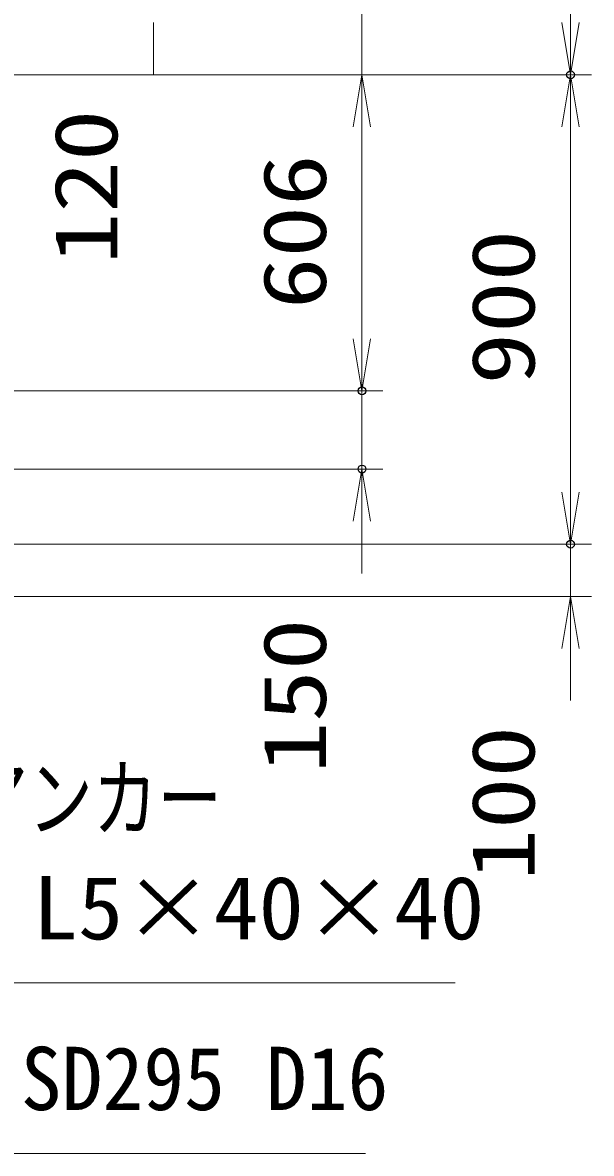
# Model space of a CAD drawing. Units: millimetres at full size. Extents: x -11880 to 11880, y -8400 to 8400.
# Drawn here: x 6535 to 7625, y -2921 to -753 of the extents above; entities that cross this region are included whole.
import ezdxf
from ezdxf.enums import TextEntityAlignment as Align

# ---------------------------------------------------------------- set-up
doc = ezdxf.new("R2010")
doc.units = ezdxf.units.MM
doc.header["$LTSCALE"] = 30
doc.header["$PDMODE"] = 32
doc.header["$PDSIZE"] = 15
doc.layers.add('0-4_寸法線', color=4, linetype='Continuous', lineweight=18)
doc.layers.add('0-5_0', color=7, linetype='Continuous', lineweight=18)
doc.layers.add('0-6_Defpoints', color=7, linetype='Continuous')
doc.styles.add('ＭＳ ゴシック', font='')
doc.styles.get('ＭＳ ゴシック').set_extended_font_data('MS Gothic')

# ---------------------------------------------------------------- blocks, each defined once
blk = doc.blocks.new('_Open')
at = {"layer": '0-5_0', "color": 4}
blk.add_line((-30, 5), (0, 0), dxfattribs=at)
blk.add_lwpolyline([(-30, -5), (0, 0), (-30, 0)], dxfattribs=at)
blk = doc.blocks.new('S296')
at = {"layer": '0-4_寸法線'}
for points in [[(22884816.8, 81778427.2), (22841160.8, 81778427.2), (22821680.3, 81826772.7), (22820559.1, 81829555.3)], [(22822144.1, 81826959.5), (22820559.1, 81829555.3), (22821216.5, 81826585.8)]]:
    blk.add_lwpolyline(points, dxfattribs=at)
at = {"layer": '0-4_寸法線', "color": 254, "style": 'ＭＳ ゴシック'}
for s, width, p in [('ベースアンカー', 0.75, (22845360.8, 81786127.8)), ('SS400 L5×40×40', 1.05, (22844928.8, 81779827.8))]:
    blk.add_text(s, height=3637, dxfattribs=dict(at, width=width)).set_placement(p, align=Align.BOTTOM_LEFT)
blk = doc.blocks.new('S297')
at = {"layer": '0-4_寸法線'}
for points in [[(22879655.8, 81768607.9), (22835567.8, 81768607.9), (22820459.3, 81805288.2), (22819316.7, 81808062.1)], [(22820921.6, 81805478.6), (22819316.7, 81808062.1), (22819996.9, 81805097.8)]]:
    blk.add_lwpolyline(points, dxfattribs=at)
at = {"layer": '0-4_寸法線', "color": 254, "style": 'ＭＳ ゴシック', "width": 0.95}
blk.add_text('異形丸鋼 SD295 D16', height=3637, dxfattribs=at).set_placement((22838615.8, 81770008.5), align=Align.BOTTOM_LEFT)

msp = doc.modelspace()

# ---------------------------------------------------------------- linework, layer by layer
at = {"layer": '0-4_寸法線'}
for p, q in [((7585.27, -853.37), (7585.27, 546.63)), ((7185.27, -853.37), (7185.27, -653.37)), ((6785.27, -753.37), (6785.27, -853.37)), ((5628.04, -853.37), (7225.27, -853.37)), ((5628.04, -853.37), (7225.27, -853.37)), ((5628.04, -853.37), (7625.27, -853.37)), ((5628.04, -853.37), (7625.27, -853.37)), ((7185.27, -853.37), (7185.27, -1459.37)), ((7585.27, -1753.37), (7585.27, -853.37)), ((7185.27, -953.37), (7185.27, -1053.37)), ((7185.27, -1359.37), (7185.27, -1259.37)), ((5278.04, -1459.37), (7225.27, -1459.37)), ((5278.04, -1459.37), (7225.27, -1459.37)), ((7185.27, -1459.37), (7185.27, -1609.37)), ((7585.27, -1653.37), (7585.27, -1553.37)), ((5278.04, -1609.37), (7225.27, -1609.37)), ((7185.27, -1709.37), (7185.27, -1809.37)), ((5753.04, -1753.37), (7625.27, -1753.37)), ((5753.04, -1753.37), (7625.27, -1753.37)), ((7585.27, -1853.37), (7585.27, -1753.37)), ((5753.04, -1853.37), (7625.27, -1853.37)), ((7585.27, -1953.37), (7585.27, -2053.37))]:
    msp.add_line(p, q, dxfattribs=at)
at = {"layer": '0-6_Defpoints'}
for p in [(7585.27, -853.37), (7185.27, -1459.37), (7185.27, -1609.37), (7585.27, -1753.37)]:
    msp.add_point(p, dxfattribs=at)

# ---------------------------------------------------------------- block references
at = {"layer": '0-4_寸法線', "xscale": 3.333333, "yscale": 3.333333}
for p, rotation in [((7585.27, -853.37), 270), ((7185.27, -853.37), 90), ((7185.27, -853.37), 90), ((7585.27, -853.37), 90), ((7185.27, -1459.37), 270), ((7185.27, -1459.37), 270), ((7185.27, -1609.37), 90), ((7585.27, -1753.37), 270), ((7585.27, -1753.37), 270), ((7585.27, -1853.37), 90)]:
    msp.add_blockref('_Open', p, dxfattribs=dict(at, rotation=rotation))
at = {"layer": '0-4_寸法線', "xscale": 0.03333333, "yscale": 0.03333333}
for name in ['S296', 'S297']:
    msp.add_blockref(name, (-755462.94, -2728541.35), dxfattribs=at)

# ---------------------------------------------------------------- texts
at = {"layer": '0-4_寸法線', "color": 254, "style": 'ＭＳ ゴシック', "width": 1.2}
for s, p in [('120', (6752.58, -1216.93)), ('606', (7152.58, -1302.77)), ('900', (7552.58, -1447.37)), ('150', (7152.58, -2192.86)), ('100', (7552.58, -2398.57))]:
    msp.add_text(s, height=121.2, rotation=90, dxfattribs=at).set_placement(p, align=Align.BOTTOM_LEFT)

doc.saveas('drawing.dxf')
